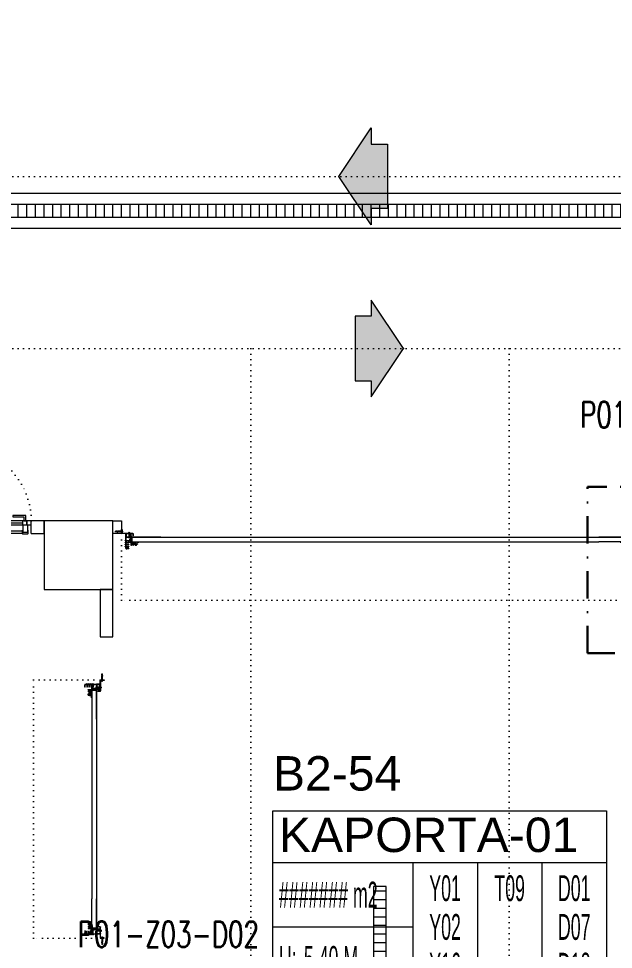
# Model space of a CAD drawing. Header units: metres. Extents: x -19121 to 152404, y -12107 to 29421.
# Drawn here: x 1530 to 2221, y 3582 to 4663 of the extents above; entities that cross this region are included whole.
import ezdxf
from ezdxf.enums import TextEntityAlignment as Align

# ---------------------------------------------------------------- set-up
doc = ezdxf.new("R2010")
doc.units = ezdxf.units.M
doc.header["$LTSCALE"] = 50
doc.header["$MEASUREMENT"] = 0
for name, pattern in [('DASHDOT', [25.4, 12.7, -6.35, 0, -6.35]), ('DOT2', [0.125, 0, -0.125]), ('HIDDEN', [0.375, 0.25, -0.125])]:
    doc.linetypes.add(name, pattern=pattern)
doc.layers.get('0').update_dxf_attribs({"color": 9, "lineweight": 5})
for name, color, linetype, lineweight in [('00', 9, 'Continuous', 5), ('01', 9, 'Continuous', 5), ('06B', 9, 'Continuous', 5), ('06D', 9, 'Continuous', 5), ('10', 9, 'Continuous', 5), ('15', 9, 'Continuous', 5), ('20', 9, 'DOT2', 5), ('21_mahal200', 9, 'Continuous', 5), ('E-DEDEKTÖR NUMARALARI', 20, 'Continuous', 30), ('E-KABLO', 7, 'Continuous', 30)]:
    doc.layers.add(name, color=color, linetype=linetype, lineweight=lineweight)
doc.styles.add('Arial', font='arial.ttf', dxfattribs={"height": 2.5})
doc.styles.add('E-YAZI', font='txttw.shx', dxfattribs={"height": 200})
doc.styles.add('MuuM_TEXT-STANDART', font='ARIALN.TTF')

# ---------------------------------------------------------------- blocks, each defined once
blk = doc.blocks.new('p-kolon_80x80')
blk.add_lwpolyline([(-40, -40), (40, -40), (40, 40), (-40, 40)], close=True)
blk = doc.blocks.new('2.bod.sitatik')
at = {"layer": '01'}
blk.add_blockref('p-kolon_80x80', (1600, -4590), dxfattribs=at)
blk = doc.blocks.new('p-seksiyoonel kapı profil')
for p, q in [((-6.6, 4.1), (-6.8, 4.1)), ((-6.8, -13), (-6.8, 4.1)), ((-6.6, -13), (-6.6, 4.1)), ((-6.3, 4.4), (-6.3, 4.6)), ((-6.3, 4.6), (1, 4.6)), ((-6.3, 4.4), (1, 4.4)), ((-1.4, 1.3), (-1.8, 1.6)), ((-1.8, 1.6), (-1.8, -2.4)), ((-1.8, 1.6), (-1.8, -2.4)), ((-1.4, 1.3), (-1.4, -2.4)), ((-1.2, 1.2), (-1.2, -2.4)), ((-0.7, 1.6), (-1, 1.3)), ((-1, 1.3), (-1, -2.4)), ((-0.7, 1.6), (-0.7, -2.4)), ((-0.6, 1.6), (-0.6, -2.4)), ((0, 0), (33.9, 0)), ((0, 0), (0, 0)), ((1, 4.4), (1, 4.6)), ((1.3, 4.1), (1.5, 4.1)), ((1.3, 4.1), (1.3, 1.6)), ((1.5, 1.6), (1.3, 1.6)), ((1.5, 4.1), (1.5, 1.6)), ((-7.8, -4.2), (-7.8, -3.9)), ((-7.5, -3.9), (-7.8, -3.9)), ((-7.5, -4.2), (-7.8, -4.2)), ((-7.8, -4.2), (-7.1, -4.2)), ((-7.8, -4.2), (-7.8, -4.2)), ((-7.8, -6.5), (-7.8, -6.3)), ((-7.5, -6.3), (-7.8, -6.3)), ((-7.5, -6.5), (-7.8, -6.5)), ((-7.8, -6.6), (-7.8, -6.5)), ((-7.8, -6.6), (-7.1, -6.6)), ((-7.8, -8.9), (-7.8, -8.6)), ((-7.5, -8.6), (-7.8, -8.6)), ((-7.5, -8.9), (-7.8, -8.9)), ((-7.8, -8.9), (-7.1, -8.9)), ((-7.8, -8.9), (-7.8, -8.9)), ((-7.5, -3.9), (-6.8, -3.9)), ((-7.5, -4.2), (-7.5, -3.9)), ((-6.8, -4.2), (-7.5, -4.2)), ((-7.5, -6.3), (-6.8, -6.3)), ((-7.5, -6.5), (-7.5, -6.3)), ((-6.8, -6.5), (-7.5, -6.5)), ((-7.5, -8.6), (-6.8, -8.6)), ((-7.5, -8.9), (-7.5, -8.6)), ((-6.8, -8.9), (-7.5, -8.9)), ((-7.1, -3.4), (-6.8, -3.4)), ((-7.1, -3.6), (-7.1, -3.4)), ((-7.1, -3.6), (-7.1, -3.9)), ((-6.8, -3.6), (-7.1, -3.6)), ((-7.1, -4.2), (-7.1, -4.7)), ((-6.8, -4.7), (-7.1, -4.7)), ((-7.1, -5.8), (-6.8, -5.8)), ((-7.1, -6), (-7.1, -5.8)), ((-7.1, -6), (-7.1, -6.3)), ((-6.8, -6), (-7.1, -6)), ((-7.1, -6.5), (-7.1, -7.1)), ((-6.8, -7.1), (-7.1, -7.1)), ((-7.1, -8.1), (-6.8, -8.1)), ((-7.1, -8.4), (-7.1, -8.1)), ((-7.1, -8.4), (-7.1, -8.6)), ((-6.8, -8.4), (-7.1, -8.4)), ((-7.1, -8.9), (-7.1, -9.4)), ((-6.8, -9.4), (-7.1, -9.4)), ((-7.1, -10.5), (-6.8, -10.5)), ((-7.1, -10.7), (-7.1, -10.5)), ((-7.1, -10.7), (-7.1, -11)), ((-6.8, -10.7), (-7.1, -10.7)), ((-6.8, -3.6), (-6.8, -3.4)), ((-6.8, -3.6), (-6.8, -3.9)), ((-6.8, -4.7), (-6.8, -4.2)), ((-6.8, -6), (-6.8, -5.8)), ((-6.8, -6), (-6.8, -6.3)), ((-6.8, -7.1), (-6.8, -6.6)), ((-6.8, -8.4), (-6.8, -8.1)), ((-6.8, -8.4), (-6.8, -8.6)), ((-6.8, -9.4), (-6.8, -8.9)), ((-6.8, -10.7), (-6.8, -10.5)), ((-6.8, -10.7), (-6.8, -11)), ((-6.6, -3.9), (-3.5, -3.9)), ((-6.6, -4.2), (-3.5, -4.2)), ((-6.6, -6.3), (-3.5, -6.3)), ((-6.6, -6.5), (-3.5, -6.5)), ((-6.6, -8.7), (-3.5, -8.7)), ((-6.6, -8.9), (-3.5, -8.9)), ((-3.4, -4.3), (-6, -4.3)), ((-6, -6.1), (-6, -4.3)), ((-6, -4.7), (-6, -4.7)), ((-6, -5.5), (-6, -4.7)), ((-6, -5.7), (-6, -5.5)), ((-6, -5.7), (-6, -5.7)), ((-6, -6.1), (-3.4, -6.1)), ((-3.5, -3.9), (-3.5, -4.2)), ((-3.5, -6.3), (-3.5, -6.5)), ((-3.5, -8.7), (-3.5, -8.9)), ((-3.4, -6.1), (-3.4, -4.3)), ((-2.1, -4.4), (-3.4, -4.4)), ((-3.4, -6), (-0.6, -6)), ((-2.1, -2.5), (-2.1, -2.4)), ((-2.1, -2.4), (-0.6, -2.4)), ((-2.1, -2.5), (-0.6, -2.5)), ((-2.1, -4.8), (-2.1, -2.5)), ((-2.1, -4.8), (-0.6, -4.8)), ((-1.6, -3.4), (-1.7, -3.6)), ((-1.7, -3.6), (-1.7, -3.7)), ((-1.7, -3.6), (-1.7, -3.8)), ((-1.7, -3.7), (-1.7, -3.9)), ((-1.7, -3.8), (-1.6, -3.9)), ((-1.7, -3.9), (-1.6, -4)), ((-1.4, -3.3), (-1.6, -3.3)), ((-1.6, -3.3), (-1.6, -3.4)), ((-1.6, -3.8), (-1.4, -3.6)), ((-1.6, -3.9), (-1.5, -4)), ((-1.6, -4), (-1.5, -4.1)), ((-1.5, -4), (-1.4, -4)), ((-1.5, -4.1), (-1.4, -4.1)), ((-1.3, -3.2), (-1.4, -3.3)), ((-1.4, -3.3), (-1.4, -3.6)), ((-1.4, -4), (-1.2, -4.1)), ((-1.4, -4.1), (-1.2, -4.1)), ((-1.2, -3.2), (-1.3, -3.2)), ((-1.2, -3.2), (-1.2, -3.5)), ((-1, -3.3), (-1.2, -3.2)), ((-1.2, -4.1), (-1.1, -4)), ((-1.2, -4.1), (-1.1, -4.1)), ((-1.1, -4), (-1, -4)), ((-1.1, -4.1), (-1, -4.1)), ((-1, -3.3), (-1, -3.6)), ((-0.9, -3.3), (-1, -3.3)), ((-1, -3.6), (-0.8, -3.8)), ((-1, -4), (-0.9, -3.9)), ((-1, -4.1), (-0.9, -4)), ((-0.8, -3.4), (-0.9, -3.3)), ((-0.9, -3.9), (-0.8, -3.8)), ((-0.9, -4), (-0.8, -3.9)), ((-0.8, -3.6), (-0.8, -3.4)), ((-0.8, -3.7), (-0.8, -3.6)), ((-0.8, -3.8), (-0.8, -3.6)), ((-0.8, -3.9), (-0.8, -3.7)), ((-0.1, 0), (-0.6, 0)), ((-0.6, -2), (-0.6, 0)), ((-0.6, -0.6), (-0.6, -0.7)), ((-0.6, -1.7), (-0.6, -1.7)), ((-0.6, -2), (-0.1, -2)), ((-0.6, -2), (-0.6, -2.4)), ((-0.6, -2.4), (-0.6, -2.5)), ((-0.6, -2.4), (-0.1, -2.4)), ((-0.6, -2.5), (-0.6, -2.5)), ((-0.6, -3.2), (-0.6, -2.5)), ((-0.6, -2.5), (-0.2, -2.5)), ((-0.6, -4.8), (-0.6, -3.2)), ((-0.6, -3.2), (-0.5, -3.2)), ((-0.6, -5.8), (-0.6, -4.8)), ((-0.6, -4.8), (-0.5, -4.8)), ((-0.6, -4.8), (-0.6, -5.3)), ((-0.1, -5.3), (-0.6, -5.3)), ((-0.6, -9.6), (-0.6, -5.3)), ((-0.6, -5.8), (-0.6, -5.8)), ((-0.6, -6), (-0.6, -5.8)), ((-0.1, -9.6), (-0.6, -9.6)), ((-0.5, -3.2), (-0.4, -3.2)), ((-0.5, -4.8), (-0.5, -3.2)), ((-0.4, -4.8), (-0.5, -4.8)), ((-0.4, -3.1), (-0.3, -2.9)), ((-0.4, -3.2), (-0.4, -3.1)), ((-0.3, -4.8), (-0.4, -4.8)), ((-0.3, -2.7), (-0.2, -2.5)), ((-0.3, -2.9), (-0.3, -2.7)), ((-0.2, -4.8), (-0.3, -4.8)), ((-0.3, -4.8), (-0.3, -4.8)), ((-0.2, -2.5), (-0.2, -2.5)), ((-0.2, -2.5), (-0.1, -2.5)), ((-0.1, -4.8), (-0.2, -4.8)), ((-0.2, -4.8), (-0.2, -4.8)), ((-0.1, -5.8), (-0.2, -5.8)), ((-0.2, -5.8), (0.4, -5.8)), ((-0.1, -0.2), (-0.1, 0)), ((-0.1, -0.2), (0, -0.2)), ((-0.1, -5.3), (-0.1, -0.2)), ((-0.1, -2.5), (-0.1, -2.4)), ((-0.1, -2.5), (-0.1, -2.5)), ((-0.1, -4.8), (-0.1, -4.8)), ((-0.1, -4.8), (-0.1, -4.8)), ((-0.1, -5.3), (0, -5.3)), ((-0.1, -5.8), (-0.1, -5.3)), ((0.4, -5.8), (-0.1, -5.8)), ((0.1, -5.8), (-0.1, -5.8)), ((-0.1, -9.6), (-0.1, -5.8)), ((33.9, 0), (0, 0)), ((0, 0), (0, -0.4)), ((0, -0.4), (0, -0.5)), ((0, -0.5), (0, -0.6)), ((0, -0.6), (0, -0.6)), ((0, -0.6), (0, -0.9)), ((0, -0.9), (0, -0.9)), ((0, -0.9), (0, -0.9)), ((0, -0.9), (0, -1.5)), ((0, -1.5), (0, -1.6)), ((0, -1.6), (0, -2.1)), ((0, -2.1), (0, -2.2)), ((0, -2.2), (0, -2.3)), ((0, -2.3), (0, -2.7)), ((0, -2.7), (0, -3.1)), ((0, -3.1), (0, -3.2)), ((0, -3.2), (0, -3.4)), ((0, -3.4), (0, -4.5)), ((0, -4.5), (0, -4.5)), ((0, -4.5), (0, -4.5)), ((0, -4.5), (0, -4.8)), ((0, -4.8), (0, -4.8)), ((0, -4.8), (0, -4.9)), ((0, -4.9), (0, -5.1)), ((0, -5.1), (0, -5.4)), ((0, -5.4), (33.9, -5.4)), ((0.1, -5.8), (0.1, -5.4)), ((0.1, -5.8), (0.1, -5.9)), ((0.3, -5.8), (0.1, -5.8)), ((0.1, -5.8), (0.2, -5.8)), ((0.4, -5.9), (0.1, -5.9)), ((0.1, -5.9), (0.4, -5.9)), ((0.4, -6.6), (0.1, -6.6)), ((0.1, -7.6), (0.4, -7.6)), ((0.1, -8.7), (0.1, -8.3)), ((0.4, -8.3), (0.1, -8.3)), ((2.2, -8.7), (0.1, -8.7)), ((0.3, -5.8), (0.3, -5.4)), ((0.3, -5.8), (0.4, -5.8)), ((0.4, -5.4), (0.4, -5.5)), ((0.4, -5.8), (0.4, -5.4)), ((0.4, -5.5), (0.4, -5.5)), ((0.4, -5.5), (0.4, -5.6)), ((0.4, -5.6), (0.4, -5.7)), ((0.4, -5.7), (0.4, -5.8)), ((0.4, -8.4), (0.4, -5.8)), ((3.9, -5.8), (0.4, -5.8)), ((0.4, -8.4), (0.4, -5.8)), ((0.4, -5.8), (0.4, -5.8)), ((3.9, -8.4), (0.4, -8.4)), ((0.4, -8.4), (0.4, -8.4)), ((0.9, -7.1), (0.9, -7.2)), ((1, -7.1), (0.9, -7.1)), ((0.9, -7.2), (1, -7.4)), ((1, -7.4), (1.1, -7.6)), ((1.1, -7.6), (1.2, -7.8)), ((1.1, -9.2), (1.1, -8.7)), ((1.2, -9.2), (1.1, -9.2)), ((1.1, -9.2), (1.1, -9.2)), ((1.1, -9.2), (1.2, -9.2)), ((1.1, -9.2), (1.1, -9.2)), ((1.1, -9.2), (1.1, -9.2)), ((1.2, -9.2), (1.1, -9.2)), ((1.3, -6.8), (1.2, -7)), ((1.2, -7), (1.2, -7.2)), ((1.2, -7.2), (1.3, -7.4)), ((1.2, -7.8), (1.3, -8)), ((1.2, -9.2), (1.2, -8.7)), ((1.2, -9.2), (1.4, -9.2)), ((1.4, -9.2), (1.2, -9.2)), ((1.6, -9.2), (1.2, -9.2)), ((1.2, -9.2), (1.2, -9.2)), ((1.4, -6.4), (1.3, -6.6)), ((1.3, -6.6), (1.3, -6.8)), ((1.3, -7.1), (1.4, -6.9)), ((1.4, -7.3), (1.3, -7.1)), ((1.3, -7.4), (1.3, -7.6)), ((1.3, -7.6), (1.5, -7.8)), ((1.3, -8), (1.5, -8.1)), ((1.6, -6.2), (1.4, -6.4)), ((1.6, -6.5), (1.4, -6.6)), ((1.4, -6.7), (1.4, -6.6)), ((1.4, -6.6), (1.5, -6.9)), ((1.5, -6.6), (1.4, -6.6)), ((1.4, -6.9), (1.4, -6.7)), ((1.4, -6.9), (1.4, -6.7)), ((1.4, -7.1), (1.4, -6.9)), ((1.4, -7.3), (1.4, -7.1)), ((1.5, -7.5), (1.4, -7.3)), ((1.4, -7.5), (1.4, -7.3)), ((1.5, -7.7), (1.4, -7.5)), ((1.4, -9.2), (1.7, -9.2)), ((1.4, -9.2), (1.4, -9.2)), ((1.6, -9.2), (1.4, -9.2)), ((1.5, -6.5), (1.7, -6.3)), ((1.5, -6.6), (1.6, -6.5)), ((1.5, -6.6), (1.5, -6.5)), ((1.5, -6.6), (1.6, -6.5)), ((1.5, -6.9), (1.5, -6.6)), ((1.5, -6.9), (1.5, -7.2)), ((1.6, -7.1), (1.5, -6.9)), ((1.5, -7.2), (1.5, -7.2)), ((1.5, -7.2), (1.5, -7.5)), ((1.5, -7.7), (1.5, -7.5)), ((1.5, -7.5), (1.5, -7.8)), ((1.5, -7.7), (1.5, -7.7)), ((1.5, -7.8), (1.6, -8)), ((1.6, -7.8), (1.5, -7.8)), ((1.5, -7.8), (1.8, -7.9)), ((1.5, -8.1), (1.7, -8.2)), ((1.7, -6.1), (1.6, -6.2)), ((1.6, -6.5), (1.7, -6.3)), ((1.6, -6.5), (2, -6.3)), ((1.9, -6.3), (1.6, -6.5)), ((1.6, -6.8), (1.7, -6.7)), ((1.6, -6.9), (1.6, -6.8)), ((1.6, -7.1), (1.6, -6.9)), ((1.6, -7.2), (1.6, -7.1)), ((1.6, -7.2), (1.6, -7.1)), ((1.6, -7.5), (1.6, -7.2)), ((1.6, -7.3), (1.6, -7.2)), ((1.6, -7.4), (1.6, -7.3)), ((1.7, -7.6), (1.6, -7.4)), ((1.6, -7.8), (1.6, -7.5)), ((1.7, -7.9), (1.6, -7.8)), ((1.7, -7.9), (1.6, -7.8)), ((1.9, -7.9), (1.6, -7.8)), ((1.6, -8), (1.8, -8.1)), ((1.7, -9.2), (1.6, -9.2)), ((1.9, -6), (1.7, -6.1)), ((1.7, -6.3), (1.9, -6.2)), ((1.7, -6.3), (1.8, -6.2)), ((1.7, -6.6), (1.8, -6.4)), ((1.7, -6.7), (1.7, -6.6)), ((1.8, -7.7), (1.7, -7.6)), ((1.9, -8), (1.7, -7.9)), ((1.8, -8), (1.7, -7.9)), ((1.7, -8.2), (1.9, -8.3)), ((1.7, -9.2), (1.7, -8.7)), ((1.7, -9.2), (1.9, -9.2)), ((1.9, -9.2), (1.7, -9.2)), ((2, -9.2), (1.7, -9.2)), ((1.8, -6.2), (2, -6.1)), ((1.8, -6.4), (1.9, -6.4)), ((1.8, -7.8), (1.8, -7.7)), ((1.9, -7.9), (1.8, -7.8)), ((1.8, -7.9), (2.1, -8)), ((2, -8.1), (1.8, -8)), ((1.8, -8.1), (1.9, -8.2)), ((2.1, -5.9), (1.9, -6)), ((1.9, -6.2), (2.1, -6.1)), ((2, -6.2), (1.9, -6.3)), ((1.9, -6.4), (2, -6.3)), ((2, -7.9), (1.9, -7.9)), ((2.1, -8), (1.9, -7.9)), ((2.1, -8.1), (1.9, -8)), ((1.9, -8.2), (2.1, -8.3)), ((1.9, -8.3), (2.1, -8.3)), ((2.1, -9.2), (1.9, -9.2)), ((1.9, -9.2), (1.9, -9.2)), ((2, -9.2), (1.9, -9.2)), ((2.4, -5.9), (2, -6.2)), ((2, -6.1), (2.2, -6)), ((2, -6.3), (2.1, -6.2)), ((2, -6.3), (2.1, -6.2)), ((2, -6.9), (2.1, -6.8)), ((2.1, -6.9), (2, -7.1)), ((2, -7.1), (2, -6.9)), ((2, -7.1), (2, -7.2)), ((2, -7.2), (2, -7.1)), ((2, -7.2), (2.1, -7.3)), ((2, -7.4), (2, -7.2)), ((2.1, -7.5), (2, -7.4)), ((2.1, -8), (2, -7.9)), ((2.2, -8.2), (2, -8.1)), ((2.1, -9.2), (2, -9.2)), ((2.3, -5.9), (2.1, -5.9)), ((2.1, -6.2), (2.4, -5.9)), ((2.1, -6.1), (2.3, -6)), ((2.1, -6.2), (2.2, -6.1)), ((2.1, -6.8), (2.2, -6.6)), ((2.3, -6.7), (2.1, -6.8)), ((2.1, -6.8), (2.1, -6.9)), ((2.1, -7.3), (2.2, -7.5)), ((2.3, -7.6), (2.1, -7.5)), ((2.1, -8), (2.1, -8)), ((2.1, -8), (2.1, -8)), ((2.1, -8), (2.4, -8.1)), ((2.4, -8.1), (2.1, -8)), ((2.3, -8), (2.1, -8)), ((2.3, -8.2), (2.1, -8.1)), ((2.1, -8.3), (2.4, -8.3)), ((2.1, -8.3), (2.2, -8.3)), ((2.1, -9.2), (2.1, -8.7)), ((2.1, -9.2), (2.1, -9.2)), ((2.2, -6), (2.3, -6)), ((2.2, -6.1), (2.3, -6.1)), ((2.2, -6.6), (2.3, -6.5)), ((2.2, -7.5), (2.3, -7.5)), ((2.5, -8.2), (2.2, -8.2)), ((2.2, -8.7), (2.2, -8.4)), ((4.6, -8.7), (2.2, -8.7)), ((2.4, -5.9), (2.3, -5.9)), ((2.3, -6), (2.3, -6)), ((2.3, -6.1), (2.5, -6.1)), ((2.3, -6.5), (2.5, -6.5)), ((2.5, -6.6), (2.3, -6.6)), ((2.4, -6.6), (2.3, -6.7)), ((2.3, -7.5), (2.5, -7.6)), ((2.3, -7.6), (2.5, -7.6)), ((2.4, -7.7), (2.3, -7.6)), ((2.4, -8.1), (2.3, -8)), ((2.5, -8.2), (2.3, -8.2)), ((2.5, -5.9), (2.4, -5.9)), ((2.4, -5.9), (2.4, -5.9)), ((2.4, -5.9), (2.7, -6.1)), ((2.5, -6.6), (2.4, -6.6)), ((2.6, -7.7), (2.4, -7.7)), ((2.4, -8.1), (2.6, -8.2)), ((2.7, -8.2), (2.4, -8.1)), ((2.5, -8.1), (2.4, -8.1)), ((2.4, -8.3), (2.6, -8.3)), ((2.7, -5.9), (2.5, -5.9)), ((2.5, -6), (2.7, -6)), ((2.5, -6.1), (2.6, -6.1)), ((2.5, -6.5), (2.6, -6.5)), ((2.5, -6.5), (2.5, -6.5)), ((2.5, -6.5), (2.7, -6.6)), ((2.5, -6.5), (2.6, -6.5)), ((2.5, -6.5), (2.6, -6.5)), ((2.7, -6.6), (2.5, -6.6)), ((2.7, -6.6), (2.5, -6.6)), ((2.5, -7.6), (2.7, -7.6)), ((2.5, -7.6), (2.6, -7.6)), ((2.7, -7.6), (2.5, -7.7)), ((2.6, -7.7), (2.5, -7.7)), ((2.5, -7.7), (2.5, -7.7)), ((2.6, -7.7), (2.5, -7.7)), ((2.7, -8.1), (2.5, -8.1)), ((2.5, -8.2), (2.5, -8.2)), ((2.6, -6.1), (2.7, -6.1)), ((2.6, -6.5), (2.8, -6.6)), ((2.6, -6.5), (2.8, -6.5)), ((2.6, -6.5), (2.7, -6.5)), ((2.6, -7.6), (2.8, -7.5)), ((2.8, -7.6), (2.6, -7.7)), ((2.8, -7.6), (2.6, -7.7)), ((2.7, -7.7), (2.6, -7.7)), ((2.7, -8.2), (2.6, -8.2)), ((2.6, -8.3), (2.7, -8.3)), ((2.9, -6), (2.7, -5.9)), ((2.7, -6), (2.9, -6.1)), ((2.7, -6.1), (2.9, -6.1)), ((2.7, -6.1), (3, -6.2)), ((2.7, -6.5), (2.9, -6.6)), ((2.7, -6.6), (2.7, -6.6)), ((2.8, -6.7), (2.7, -6.6)), ((2.7, -6.6), (2.8, -6.7)), ((2.8, -7.5), (2.7, -7.6)), ((2.7, -7.6), (2.7, -7.6)), ((2.9, -7.6), (2.7, -7.7)), ((2.8, -8.1), (2.7, -8.1)), ((2.9, -8.2), (2.7, -8.3)), ((2.8, -8.2), (2.7, -8.2)), ((2.7, -8.3), (2.7, -8.3)), ((2.8, -6.5), (2.9, -6.6)), ((2.8, -6.7), (2.8, -6.6)), ((2.8, -6.6), (2.9, -6.7)), ((2.9, -6.8), (2.8, -6.7)), ((2.8, -6.7), (2.9, -6.7)), ((2.9, -7.4), (2.8, -7.5)), ((2.8, -7.6), (2.8, -7.5)), ((2.8, -7.5), (2.8, -7.5)), ((2.8, -7.5), (2.9, -7.5)), ((2.9, -7.5), (2.8, -7.6)), ((2.9, -7.5), (2.8, -7.6)), ((3.1, -7.9), (2.8, -8.2)), ((2.9, -8), (2.8, -8.1)), ((2.9, -8.1), (2.8, -8.2)), ((3.1, -6.1), (2.9, -6)), ((2.9, -6.1), (3.1, -6.2)), ((2.9, -6.1), (3, -6.2)), ((2.9, -6.6), (3, -6.7)), ((2.9, -6.6), (3, -6.7)), ((2.9, -6.7), (3, -6.8)), ((3, -6.9), (2.9, -6.8)), ((2.9, -7.5), (3, -7.3)), ((3, -7.4), (2.9, -7.5)), ((3, -7.4), (2.9, -7.5)), ((3, -7.5), (2.9, -7.6)), ((3.3, -8), (2.9, -8.2)), ((3.1, -8), (2.9, -8.1)), ((3, -8), (2.9, -8)), ((3, -6.2), (3.1, -6.2)), ((3, -6.2), (3, -6.2)), ((3, -6.2), (3.3, -6.3)), ((3, -6.7), (3.1, -6.9)), ((3, -6.7), (3, -6.9)), ((3, -6.8), (3.1, -6.9)), ((3, -7.1), (3, -6.9)), ((3, -6.9), (3.1, -7)), ((3, -7.2), (3, -7.1)), ((3.1, -7.1), (3, -7.3)), ((3, -7.3), (3, -7.2)), ((3.1, -7.2), (3, -7.4)), ((3, -7.3), (3, -7.4)), ((3.1, -7.4), (3, -7.5)), ((3.1, -7.9), (3, -8)), ((3.2, -6.2), (3.1, -6.1)), ((3.1, -6.2), (3.3, -6.3)), ((3.1, -6.2), (3.2, -6.3)), ((3.1, -6.9), (3.1, -7.1)), ((3.1, -6.9), (3.2, -7)), ((3.2, -7), (3.1, -7.2)), ((3.1, -7), (3.1, -7.2)), ((3.1, -7.2), (3.1, -7.4)), ((3.2, -7.8), (3.1, -7.9)), ((3.3, -7.8), (3.1, -7.9)), ((3.3, -7.9), (3.1, -8)), ((3.2, -6.3), (3.3, -6.4)), ((3.3, -7.7), (3.2, -7.8)), ((3.3, -6.2), (3.4, -6.4)), ((3.3, -6.3), (3.5, -6.4)), ((3.3, -6.4), (3.4, -6.5)), ((3.4, -7.6), (3.3, -7.7)), ((3.6, -7.6), (3.3, -7.8)), ((3.5, -7.7), (3.3, -8)), ((3.4, -7.8), (3.3, -7.9)), ((3.4, -6.5), (3.4, -6.6)), ((3.4, -6.6), (3.5, -6.7)), ((3.5, -7.5), (3.4, -7.6)), ((3.5, -6.4), (3.5, -6.7)), ((3.5, -6.5), (3.6, -6.9)), ((3.5, -6.7), (3.6, -6.9)), ((3.5, -6.7), (3.5, -6.9)), ((3.5, -6.7), (3.6, -7)), ((3.5, -6.9), (3.6, -7)), ((3.6, -7.3), (3.5, -7.4)), ((3.5, -7.4), (3.5, -7.5)), ((3.5, -7.6), (3.5, -7.7)), ((3.6, -6.9), (3.6, -7.3)), ((3.6, -6.9), (3.6, -7.1)), ((3.6, -7), (3.6, -7.1)), ((3.6, -7), (3.6, -7)), ((3.6, -7), (3.6, -7.3)), ((3.6, -7.1), (3.6, -7.2)), ((3.6, -7.1), (3.6, -7.3)), ((3.6, -7.3), (3.6, -7.4)), ((3.6, -7.3), (3.6, -7.6)), ((3.9, -5.5), (3.9, -5.4)), ((3.9, -5.6), (3.9, -5.5)), ((3.9, -5.5), (3.9, -5.5)), ((3.9, -5.7), (3.9, -5.6)), ((3.9, -5.8), (3.9, -5.7)), ((3.9, -8.4), (3.9, -5.8)), ((3.9, -5.8), (4, -5.8)), ((3.9, -7.6), (6.1, -7.6)), ((3.9, -8.3), (6.1, -8.3)), ((3.9, -9.2), (3.9, -8.7)), ((3.9, -9.2), (4, -9.2)), ((4, -9.2), (3.9, -9.2)), ((4.1, -9.2), (3.9, -9.2)), ((4, -5.8), (4, -5.4)), ((4, -5.8), (4, -7.6)), ((8.9, -5.8), (4, -5.8)), ((4.1, -9.2), (4, -9.2)), ((4, -9.2), (4.1, -9.2)), ((4, -9.2), (4, -9.2)), ((4.1, -9.2), (4.1, -8.7)), ((4.1, -9.2), (4.4, -9.2)), ((4.4, -9.2), (4.1, -9.2)), ((4.6, -9.2), (4.1, -9.2)), ((4.1, -9.2), (4.1, -9.2)), ((4.4, -9.2), (4.6, -9.2)), ((4.4, -9.2), (4.4, -9.2)), ((4.6, -9.2), (4.4, -9.2)), ((4.6, -8.3), (4.6, -9.7)), ((5.7, -9.7), (4.6, -9.7)), ((5.7, -9.7), (5.7, -8.3)), ((5.9, -8.7), (5.7, -8.7)), ((5.9, -8.7), (5.9, -8.3)), ((6.1, -7.6), (6.1, -8.3)), ((6.1, -7.6), (6.6, -7.6)), ((6.1, -8.3), (6.6, -8.3)), ((6.3, -7.6), (6.3, -5.8)), ((8, -5.8), (6.6, -5.8)), ((6.6, -5.8), (8.1, -5.8)), ((6.6, -7.6), (6.6, -8.3)), ((6.8, -5.8), (6.8, -5.9)), ((7.8, -5.9), (6.8, -5.9)), ((6.8, -5.9), (7.8, -5.9)), ((7.8, -5.9), (7.8, -5.8)), ((8.9, -5.8), (8.9, -5.4)), ((-7.8, -11.3), (-7.8, -11)), ((-7.5, -11), (-7.8, -11)), ((-7.5, -11.3), (-7.8, -11.3)), ((-7.8, -11.3), (-7.1, -11.3)), ((-7.8, -11.3), (-7.8, -11.3)), ((-7.5, -11), (-6.8, -11)), ((-7.5, -11.3), (-7.5, -11)), ((-6.8, -11.3), (-7.5, -11.3)), ((-7.1, -11.3), (-7.1, -11.8)), ((-6.8, -11.8), (-7.1, -11.8)), ((-6.8, -11.8), (-6.8, -11.3)), ((-6.6, -13), (-6.8, -13)), ((-6.8, -13), (-6.8, -13)), ((-6.6, -11), (-3.5, -11)), ((-6.6, -11.3), (-3.5, -11.3)), ((-6.3, -13.3), (-6.3, -13.5)), ((-3.3, -13.3), (-6.3, -13.3)), ((-3.3, -13.5), (-6.3, -13.5)), ((-6.3, -13.5), (-5.7, -13.5)), ((-6.3, -13.5), (-6.3, -13.5)), ((-5.7, -13.5), (-5.5, -13.5)), ((-5.7, -13.5), (-5.7, -13.5)), ((-5.5, -13.5), (-5.5, -13.5)), ((-3.5, -11), (-3.5, -11.3)), ((-3.3, -13.3), (-3.3, -13.5))]:
    blk.add_line(p, q)
for centre, radius, start, end in [((-6.3, 4.1), 0.473, 90, 180), ((-6.3, 4.1), 0.236, 90, 180), ((-1.2, 1.5), 0.295, 225, 269.1856), ((-1.2, 1.5), 0.295, 270.3711, 314.3764), ((1, 4.1), 0.473, 0, 90), ((1, 4.1), 0.236, 0, 90), ((-6.8, -3.9), 0.0295, 180, 258.463), ((-6.8, -4.2), 0.0295, 101.537, 180), ((-6.8, -6.3), 0.0295, 180, 258.463), ((-6.8, -6.6), 0.0295, 101.537, 180), ((-6.8, -8.6), 0.0295, 180, 258.463), ((-6.8, -8.9), 0.0295, 101.537, 180), ((-1.2, -3.8), 0.295, 90.8144, 135), ((-1.2, -3.8), 0.295, 45.6236, 89.6289), ((-0.1, -5.3), 0.472, 180, 270), ((-0.1, -5.8), 0.0295, 180, 270), ((0.1, -7.1), 0.502, 90, 116.3511), ((0.1, -7.1), 0.502, 243.6489, 270), ((0.1, -5.9), 0.0177, 180, 270), ((6.6, -5.8), 0.0295, 180, 270), ((6.8, -5.9), 0.0177, 180, 270), ((7.8, -5.9), 0.0177, 270, 0), ((8, -5.8), 0.0295, 270, 0), ((-6.8, -11), 0.0295, 180, 258.463), ((-6.8, -11.3), 0.0295, 101.537, 180), ((-6.3, -13), 0.473, 180, 270), ((-6.3, -13), 0.473, 180, 270), ((-6.3, -13), 0.236, 180, 270)]:
    blk.add_arc(centre, radius, start, end)
blk = doc.blocks.new('çelik dübel')
at = {"layer": '10', "linetype": 'HIDDEN', "ltscale": 7}
for p, q in [((-87, -2), (-85, 2)), ((-85, -6), (-85, 2)), ((-68, 2), (-85, 2)), ((-75, -6), (-75, 2)), ((-70, -6), (-70, 2)), ((-68, 3), (-58, 2)), ((-68, -7), (-68, 3)), ((-58, -6), (-58, 2)), ((-53, 2), (-58, 2)), ((-8, 2), (-58, 2)), ((-53, -6), (-53, 2)), ((-25, -6), (-25, 2)), ((-25, -6), (-24, 2)), ((-23, -6), (-22, 2)), ((-21, -6), (-20, 2)), ((-19, -6), (-18, 2)), ((-17, -6), (-16, 2)), ((-85, -6), (-87, -2)), ((-68, -6), (-85, -6)), ((-68, -7), (-58, -6)), ((-53, -5), (-58, -5)), ((-8, -6), (-58, -6))]:
    blk.add_line(p, q, dxfattribs=at)
at = {"layer": '10', "linetype": 'Continuous'}
for p, q in [((-15, -6), (-14, 2)), ((-13, -6), (-12, 2)), ((-11, -6), (-10, 1)), ((-10, -9), (-10, 5)), ((-9, 5), (-10, 5)), ((-9, -9), (-9, 5)), ((-8, 2), (-8, 3)), ((-8, -4), (-8, 0)), ((-5, 4), (-7, 4)), ((-5, 1), (-7, 1)), ((-4, 2), (-4, 3)), ((-1, 2), (-4, 2)), ((-4, -4), (-4, 0)), ((-3, -6), (-2, 2)), ((-1, -6), (0, 1)), ((0, -5), (0, 1)), ((-9, -9), (-10, -9)), ((-8, -6), (-8, -7)), ((-5, -5), (-7, -5)), ((-5, -8), (-7, -8)), ((-4, -6), (-4, -7)), ((-1, -6), (-4, -6))]:
    blk.add_line(p, q, dxfattribs=at)
at = {"layer": '10', "color": 4}
for p, q in [((-10, 3), (-10, 5)), ((-10, -7), (-10, -9))]:
    blk.add_line(p, q, dxfattribs=at)
at = {"layer": '10', "linetype": 'HIDDEN'}
for points in [[(-68, 1), (-67, 0), (-67, 0), (-67, 0), (-66, -1), (-66, -1), (-66, -2), (-65, -2), (-65, -3), (-65, -3), (-65, -3), (-65, -3), (-64, -4), (-64, -4), (-64, -3), (-64, -3), (-63, -3), (-63, -3), (-63, -3), (-63, -2), (-62, -2), (-62, -2), (-62, -1), (-62, -1), (-61, -1), (-61, -1), (-61, -1), (-61, 0), (-61, 0), (-60, -1), (-60, -1), (-60, -1), (-60, -1), (-60, -1), (-60, -2), (-59, -2), (-59, -3), (-59, -3), (-59, -3), (-58, -3), (-58, -3)], [(-68, 0), (-68, 0), (-68, 0), (-68, -1), (-68, -1), (-68, -1), (-68, -1), (-68, -1), (-68, -1), (-68, -1), (-68, -1), (-68, -1), (-67, -1), (-67, -1), (-67, -1), (-67, -1), (-67, -1), (-67, -1), (-67, -1), (-67, -1), (-67, -1), (-67, -1), (-67, -1), (-67, -1), (-67, -1), (-67, -1), (-67, -1), (-67, -2), (-67, -2), (-67, -2), (-67, -2), (-67, -2), (-67, -2), (-67, -2), (-67, -2), (-67, -2), (-67, -2), (-67, -2), (-67, -2), (-67, -2), (-67, -2), (-67, -2), (-67, -2), (-66, -2), (-66, -3), (-66, -3), (-66, -3), (-66, -3), (-66, -3), (-66, -3), (-66, -3), (-66, -3), (-66, -3), (-66, -3), (-66, -3), (-66, -3), (-66, -3), (-66, -3), (-66, -3), (-66, -3), (-66, -3), (-66, -4), (-66, -4), (-66, -4), (-66, -4), (-66, -4), (-66, -4), (-66, -4), (-66, -4), (-66, -4), (-66, -4), (-66, -4), (-65, -4), (-65, -4), (-65, -4), (-65, -4), (-65, -4), (-65, -4), (-65, -4), (-65, -4), (-65, -4), (-65, -4), (-65, -4), (-65, -4), (-65, -4), (-65, -4), (-65, -5), (-65, -5), (-65, -5), (-64, -5), (-64, -5), (-64, -5), (-64, -5), (-64, -5), (-64, -5), (-64, -5), (-64, -5), (-64, -5), (-64, -5), (-64, -4), (-64, -4), (-64, -4), (-64, -4), (-64, -4), (-64, -4), (-63, -4), (-63, -4), (-63, -4), (-63, -4), (-63, -4), (-63, -4), (-63, -4), (-63, -4), (-63, -4), (-63, -4), (-63, -4), (-63, -4), (-63, -4), (-63, -4), (-63, -4), (-63, -4), (-63, -4), (-63, -4), (-63, -4), (-63, -4), (-63, -4), (-63, -4), (-63, -4), (-63, -4), (-62, -4), (-62, -4), (-62, -3), (-62, -3), (-62, -3), (-62, -3), (-62, -3), (-62, -3), (-62, -3), (-62, -3), (-62, -3), (-62, -3), (-62, -3), (-62, -3), (-62, -3), (-62, -3), (-62, -3), (-62, -3), (-62, -3), (-62, -3), (-62, -3), (-62, -3), (-62, -3), (-62, -3), (-62, -3), (-62, -3), (-62, -3), (-62, -2), (-61, -2), (-61, -2), (-61, -2), (-61, -2), (-61, -2), (-61, -2), (-61, -2), (-61, -2), (-61, -2), (-61, -2), (-61, -2), (-61, -2), (-61, -2), (-61, -2), (-61, -2), (-61, -2), (-61, -2), (-61, -2), (-61, -2), (-61, -2), (-61, -2), (-61, -2), (-61, -2), (-61, -2), (-61, -2), (-61, -2), (-61, -2), (-61, -2), (-61, -2), (-61, -2), (-61, -2), (-61, -2), (-61, -2), (-61, -2), (-61, -2), (-61, -2), (-61, -2), (-61, -2), (-61, -2), (-61, -2), (-61, -2), (-61, -2), (-61, -2), (-60, -2), (-60, -2), (-60, -2), (-60, -2), (-60, -3), (-60, -3), (-60, -3), (-60, -3), (-60, -3), (-60, -3), (-60, -3), (-60, -3), (-60, -3), (-60, -3), (-60, -3), (-60, -3), (-60, -3), (-60, -3), (-60, -3), (-60, -3), (-60, -3), (-60, -3), (-60, -4), (-60, -4), (-60, -4), (-60, -4), (-60, -4), (-60, -4), (-59, -4), (-59, -4), (-59, -4), (-59, -4), (-59, -4), (-59, -4), (-59, -4), (-59, -4), (-59, -4), (-59, -4), (-58, -4), (-58, -4), (-58, -5)]]:
    blk.add_lwpolyline(points, dxfattribs=at)
at = {"layer": '10', "linetype": 'Continuous'}
for centre, start, end in [((-7, 3), 90, 180), ((-7, 2), 180, 270), ((-7, 0), 90, 180), ((-5, 3), 0, 90), ((-5, 2), 270, 0), ((-5, 0), 0, 90), ((-1, 1), 0, 90), ((-7, -4), 180, 270), ((-7, -6), 90, 180), ((-7, -7), 180, 270), ((-5, -4), 270, 0), ((-5, -6), 0, 90), ((-5, -7), 270, 0), ((-1, -5), 270, 0)]:
    blk.add_arc(centre, 1, start, end, dxfattribs=at)
blk = doc.blocks.new('dsa')
at = {"layer": '10'}
for p, q in [((61905.8, 2715.5, 0), (61905.8, 2715.2, 0)), ((61905.8, 2715.2, 0), (61907.6, 2715.2, 0)), ((61907.4, 2715.6, 0), (61906, 2715.6, 0)), ((61906.2, 2715.8, 0), (61906.3, 2715.9, 0)), ((61906.2, 2715.8, 0), (61907.2, 2715.8, 0)), ((61906.2, 2715.8, 0), (61906.2, 2715.8, 0)), ((61906.2, 2715.8, 0), (61906.2, 2715.8, 0)), ((61906.2, 2715.7, 0), (61906.2, 2715.8, 0)), ((61906.2, 2715.6, 0), (61907.2, 2715.7, 0)), ((61906.2, 2715.6, 0), (61906.2, 2715.7, 0)), ((61906.2, 2715.7, 0), (61906.2, 2715.7, 0)), ((61906.2, 2715.6, 0), (61906.2, 2715.6, 0)), ((61906.2, 2715.6, 0), (61906.2, 2715.6, 0)), ((61906.2, 2715.2, 0), (61907.2, 2715.2, 0)), ((61906.2, 2715.1, 0), (61906.2, 2715.2, 0)), ((61906.2, 2715, 0), (61906.2, 2710.5, 0)), ((61906.7, 2715.9, 0), (61906.3, 2715.9, 0)), ((61906.3, 2715.5, 0), (61906.3, 2715.2, 0)), ((61906.7, 2715.9, 0), (61907.1, 2715.9, 0)), ((61907.2, 2715.8, 0), (61907.1, 2715.9, 0)), ((61907.1, 2715.5, 0), (61907.1, 2715.2, 0)), ((61907.1, 2715.5, 0), (61907.1, 2715.5, 0)), ((61907.2, 2715.8, 0), (61907.2, 2715.7, 0)), ((61907.2, 2715.8, 0), (61907.2, 2715.8, 0)), ((61907.2, 2715.8, 0), (61907.2, 2715.8, 0)), ((61907.2, 2715.8, 0), (61907.2, 2715.8, 0)), ((61907.2, 2715.7, 0), (61907.2, 2715.7, 0)), ((61907.2, 2715.7, 0), (61907.2, 2715.7, 0)), ((61907.2, 2715.7, 0), (61907.2, 2715.6, 0)), ((61907.2, 2715.6, 0), (61907.2, 2715.6, 0)), ((61907.2, 2715.2, 0), (61907.2, 2715.1, 0)), ((61907.2, 2715.2, 0), (61907.2, 2715.1, 0)), ((61907.2, 2710.5, 0), (61907.2, 2715, 0)), ((61907.2, 2710.5, 0), (61907.2, 2715, 0)), ((61907.6, 2715.2, 0), (61907.6, 2715.5, 0)), ((61905.8, 2710.3, 0), (61907.6, 2710.3, 0)), ((61905.8, 2710, 0), (61905.8, 2710.3, 0)), ((61907.4, 2709.9, 0), (61906, 2709.9, 0)), ((61906.2, 2710.3, 0), (61907.2, 2710.3, 0)), ((61906.2, 2710.3, 0), (61906.2, 2710.3, 0)), ((61906.3, 2710, 0), (61906.3, 2710.3, 0)), ((61907.1, 2709.9, 0), (61907.1, 2710.3, 0)), ((61907.1, 2709.9, 0), (61907.1, 2710, 0)), ((61907.2, 2710.3, 0), (61907.2, 2710.3, 0)), ((61907.2, 2710.3, 0), (61907.2, 2710.3, 0)), ((61907.6, 2710.3, 0), (61907.6, 2710, 0))]:
    blk.add_line(p, q, dxfattribs=at)
at = {"layer": '10', "lineweight": 9}
blk.add_line((61906.5, 2715.6, 0), (61906.5, 2715.6, 0), dxfattribs=at)
blk.add_line((61906.5, 2715.6, 0), (61906.5, 2715.6, 0), dxfattribs=at)
at = {"layer": '10', "elevation": 0}
blk.add_lwpolyline([(61898, 2714.5), (61898, 2719.2), (61898.5, 2719.2), (61898.5, 2715.4, 0.414214), (61898.9, 2715), (61909, 2715), (61909, 2714.5), (61898, 2714.5)], format="xyb", dxfattribs=at)
for points in [[(61907.9, 2715), (61905.5, 2715), (61905.5, 2715.1), (61907.9, 2715.1)], [(61907.9, 2710.5), (61905.5, 2710.5), (61905.5, 2710.3), (61907.9, 2710.3)]]:
    blk.add_lwpolyline(points, close=True, dxfattribs=at)
for points in [[(61906.2, 2715.1), (61906.2, 2715.2)], [(61906.2, 2715), (61906.2, 2710.5)], [(61906.2, 2710.3), (61906.2, 2710.3)]]:
    blk.add_lwpolyline(points, dxfattribs=at)
at = {"layer": '10'}
for centre, radius, start, end in [((61906, 2715.3, 0), 0.315, 45.8497, 134.1503), ((61906.7, 2714.5, 0), 1.12, 66.8701, 113.1299), ((61906.7, 2714.5, 0), 1.12, 66.8701, 113.1299), ((61907.4, 2715.3, 0), 0.313, 45.449, 134.551), ((61906, 2710.2, 0), 0.315, 225.8497, 314.1503), ((61906.7, 2711, 0), 1.12, 246.8701, 293.1299), ((61906.7, 2711, 0), 1.12, 246.8701, 293.1299), ((61907.4, 2710.2, 0), 0.313, 225.449, 314.551)]:
    blk.add_arc(centre, radius, start, end, dxfattribs=at)
at = {"color": 7, "extrusion": (0, 0, -1), "xscale": -0.1000000000058208, "yscale": 0.1000000000058208, "zscale": -0.1000000000058208}
blk.add_blockref('çelik dübel', (-61899.5, 2717.1, 0), dxfattribs=at)
blk = doc.blocks.new('K-SE-02')
at = {"layer": '10'}
for points in [[(-295, 0), (-295, -4), (-289, -4), (-289, 0)], [(-294.8, -0.2), (-294.8, -3.8), (-289.2, -3.8), (-289.2, -0.2)], [(-5, 0), (-5, -4), (-11, -4), (-11, 0)], [(-5.2, -0.2), (-5.2, -3.8), (-10.8, -3.8), (-10.8, -0.2)]]:
    blk.add_lwpolyline(points, close=True, dxfattribs=at)
at = {"layer": '10', "elevation": 0}
for points in [[(-295, 0), (-295, -4), (-289, -4), (-289, 0)], [(-294.8, -0.2), (-294.8, -3.8), (-289.2, -3.8), (-289.2, -0.2)], [(-5, 0), (-5, -4), (-11, -4), (-11, 0)], [(-5.2, -0.2), (-5.2, -3.8), (-10.8, -3.8), (-10.8, -0.2)]]:
    blk.add_lwpolyline(points, close=True, dxfattribs=at)
at = {"layer": '10'}
for points in [[(-274, -4.1), (-45.7, -4.1)], [(-274, -9.5), (-45.7, -9.5)]]:
    blk.add_lwpolyline(points, dxfattribs=at)
at = {"layer": '20'}
blk.add_lwpolyline([(0, 2.8), (0, -77.2), (-300, -77.2), (-300, 2.8)], dxfattribs=at)
at = {"layer": '10'}
for name, p in [('dsa', (-62198, -2714.5, 0)), ('p-seksiyoonel kapı profil', (-288.2, -4.1))]:
    blk.add_blockref(name, p, dxfattribs=at)
at = {"layer": '10', "extrusion": (0, 0, -1), "zscale": -1}
for name, p in [('p-seksiyoonel kapı profil', (11.8, -4.1)), ('dsa', (-61898, -2714.5, 0))]:
    blk.add_blockref(name, p, dxfattribs=at)
blk = doc.blocks.new('K-SE-01')
at = {"layer": '10'}
for points in [[(-682.7, 15), (-154.3, 15)], [(-682.7, 9.6), (-154.3, 9.6)]]:
    blk.add_lwpolyline(points, dxfattribs=at)
for points in [[(-703.7, 5.5), (-703.7, 9.5), (-697.7, 9.5), (-697.7, 5.5)], [(-703.5, 5.7), (-703.5, 9.3), (-697.9, 9.3), (-697.9, 5.7)], [(-113.7, 5.5), (-113.7, 9.5), (-119.7, 9.5), (-119.7, 5.5)], [(-113.9, 5.7), (-113.9, 9.3), (-119.5, 9.3), (-119.5, 5.7)]]:
    blk.add_lwpolyline(points, close=True, dxfattribs=at)
at = {"layer": '10', "elevation": 0}
for points in [[(-703.7, 5.5), (-703.7, 9.5), (-697.7, 9.5), (-697.7, 5.5)], [(-703.5, 5.7), (-703.5, 9.3), (-697.9, 9.3), (-697.9, 5.7)], [(-113.7, 5.5), (-113.7, 9.5), (-119.7, 9.5), (-119.7, 5.5)], [(-113.9, 5.7), (-113.9, 9.3), (-119.5, 9.3), (-119.5, 5.7)]]:
    blk.add_lwpolyline(points, close=True, dxfattribs=at)
at = {"layer": '20'}
blk.add_lwpolyline([(-108.7, 2.7), (-108.7, 82.7), (-708.7, 82.7), (-708.7, 2.7)], dxfattribs=at)
at = {"layer": '10', "xscale": -1, "rotation": 180}
for name, p in [('p-seksiyoonel kapı profil', (-696.9, 9.6)), ('dsa', (-62606.6, 2720, 0))]:
    blk.add_blockref(name, p, dxfattribs=at)
at = {"layer": '10', "rotation": 180}
for name, p in [('p-seksiyoonel kapı profil', (-120.5, 9.6)), ('dsa', (61789.3, 2720, 0))]:
    blk.add_blockref(name, p, dxfattribs=at)
blk = doc.blocks.new('p-ızgara')
at = {"layer": '06D'}
h = blk.add_hatch(dxfattribs=at)
h.set_pattern_fill('_USER', color=252, scale=10, angle=90, style=0, pattern_type=0)
h.set_pattern_definition([(90, (-7e-12, -8630), (-10, 6e-16), [])])
h.paths.add_polyline_path([(7918, -4182.5), (907.5, -4182.5), (907.5, -4197.5), (7918, -4197.5)])
h = blk.add_hatch(dxfattribs=at)
h.set_pattern_fill('_USER', color=252, scale=10, angle=180, style=0, pattern_type=0)
h.set_pattern_definition([(180, (-7e-12, -8630), (-1e-15, -10), [])])
h.paths.add_polyline_path([(1942.5, -4975), (1942.5, -8278.5), (1957.5, -8278.5), (1957.5, -4975)])
for points in [[(7918, -4182.5), (907.5, -4182.5), (907.5, -4197.5), (7918, -4197.5)], [(1942.5, -4975), (1942.5, -8278.5), (1957.5, -8278.5), (1957.5, -4975)]]:
    blk.add_lwpolyline(points, close=True, dxfattribs=at)
blk = doc.blocks.new('K-AL-01A')
at = {"layer": '06B'}
blk.add_lwpolyline([(2634.7, 4254.3), (2634.7, 4260.5), (2619.7, 4260.5), (2619.7, 4258.6), (2632.5, 4258.6), (2632.5, 4258.6), (2632.5, 4254.3), (2634.7, 4254.3)], dxfattribs=at)
at = {"layer": '06D'}
for p, q in [((2638, 4254.3), (2551.1, 4254.3)), ((2551.1, 4249.3), (2638, 4249.3))]:
    blk.add_line(p, q, dxfattribs=at)
for points in [[(2553.6, 4241.8), (2558.6, 4241.8), (2558.6, 4249.3), (2553.6, 4249.3)], [(2636.6, 4240.7), (2631.6, 4240.7), (2631.6, 4249.3), (2636.6, 4249.3)], [(2631, 4239.4), (2559.2, 4239.4), (2559.2, 4242.5), (2631, 4242.5)]]:
    blk.add_lwpolyline(points, close=True, dxfattribs=at)
for points in [[(2553.6, 4243.2), (2553, 4243.2), (2553, 4239.2, 0.414214), (2553.3, 4238.8), (2558.8, 4238.8, 0.414214), (2559.2, 4239.2), (2559.2, 4243.2), (2558.6, 4243.2)], [(2636.6, 4243.2), (2637.2, 4243.2), (2637.2, 4239.2, -0.414214), (2636.8, 4238.8), (2631.3, 4238.8, -0.414214), (2631, 4239.2), (2631, 4243.2), (2631.6, 4243.2)]]:
    blk.add_lwpolyline(points, format="xyb", dxfattribs=at)
at = {"layer": '10'}
for points in [[(2551.1, 4254.3), (2551.1, 4249.3), (2556.1, 4249.3), (2556.1, 4254.3)], [(2556.1, 4254.3), (2556.1, 4249.3), (2561.1, 4249.3), (2561.1, 4254.3)], [(2631.1, 4254.3), (2631.1, 4249.3), (2636.1, 4249.3), (2636.1, 4254.3)], [(2636.1, 4254.3), (2636.1, 4249.3), (2641.1, 4249.3), (2641.1, 4254.3)]]:
    blk.add_lwpolyline(points, close=True, dxfattribs=at)
at = {"layer": '15'}
blk.add_lwpolyline([(2561.1, 4251.8), (2631.1, 4251.8)], dxfattribs=at)
at = {"layer": '20'}
blk.add_lwpolyline([(2556.1, 4254.3), (2556.1, 4339.3)], dxfattribs=at)
blk.add_arc((2556.1, 4254.3), 85, 0, 90, dxfattribs=at)
blk = doc.blocks.new('0_arrow1')
blk.add_hatch(color=254).paths.add_polyline_path([(0, 0), (-22.5, -15), (-15, -15), (-15, -22.5), (15, -22.5), (15, -15), (22.5, -15)])
at = {"linetype": 'ByBlock', "lineweight": -2}
blk.add_lwpolyline([(15, -22.5), (-15, -22.5), (-15, -15), (-22.5, -15), (0, 0), (22.5, -15), (15, -15)], close=True, dxfattribs=at)
blk.add_point((0, 0))
blk = doc.blocks.new('0_roomno2')
blk.add_lwpolyline([(19.375, -10.5), (0, -10.5), (0, 0), (19.375, 0)], close=True)
for points in [[(0, -3), (19.375, -3)], [(8.125, -3), (8.125, -10.5)], [(11.875, -3), (11.875, -10.5)], [(15.625, -3), (15.625, -10.5)], [(0, -6.75), (8.125, -6.75)]]:
    blk.add_lwpolyline(points)
at = {"style": 'MuuM_TEXT-STANDART', "width": 0.6}
blk.add_text('H:', height=1.5, dxfattribs=at).set_placement((0.35, -8.608), align=Align.MIDDLE_LEFT)
at = {"style": 'Arial'}
blk.add_attdef('ODANO', (0, 1.17), '', height=2, dxfattribs=at)
blk.add_attdef('MEKANADI', text='', height=2, dxfattribs=at).set_placement((0.35, -3), align=Align.BOTTOM_LEFT)
at = {"style": 'MuuM_TEXT-STANDART', "width": 0.6}
for tag, p in [('YER01', (10, -4.5)), ('TAVAN01', (13.75, -4.5)), ('DUVAR01', (17.5, -4.5)), ('YER02', (10, -6.75)), ('TAVAN02', (13.75, -6.75)), ('DUVAR02', (17.5, -6.75)), ('YER03', (10, -9)), ('TAVAN03', (13.75, -9)), ('DUVAR03', (17.5, -9))]:
    blk.add_attdef(tag, text='', height=1.5, dxfattribs=at).set_placement(p, align=Align.MIDDLE_CENTER)
for tag, p in [('M2', (0.35, -4.875)), ('TEMIZTAVANYUKSEKLIGI', (1.8, -8.608))]:
    blk.add_attdef(tag, text='', height=1.5, dxfattribs=at).set_placement(p, align=Align.MIDDLE_LEFT)
blk = doc.blocks.new('2.bod.Mimari')
at = {"layer": '00'}
for points in [[(1545, -4565), (1545, -4550)], [(1545, -4565), (1560, -4565), (1560, -4550), (1545, -4550)]]:
    blk.add_lwpolyline(points, dxfattribs=at)
for points in [[(1640, -4550), (1650, -4550), (1650, -4565), (1640, -4565)], [(1625, -4630), (1625, -4685), (1640, -4685), (1640, -4630)]]:
    blk.add_lwpolyline(points, close=True, dxfattribs=at)
at = {"layer": '06D'}
blk.add_lwpolyline([(907.5, -4210), (8397.52, -4210), (8397.52, -3773.53), (8357.52, -3773.53), (8357.52, -4170), (907.5, -4170)], close=True, dxfattribs=at)
at = {"layer": '06D', "linetype": 'DOT2'}
for points in [[(375, -5889.88), (375, -4630, -0.3693847), (825, -4150), (8420, -4150)], [(525, -5909.88), (525, -4650, -0.4142136), (825, -4350), (8520, -4350)]]:
    blk.add_lwpolyline(points, format="xyb", dxfattribs=at)
for points in [[(1800, -4350), (1800, -7755), (1800, -8105)], [(2100, -4350), (2100, -7755), (2100, -8105)]]:
    blk.add_lwpolyline(points, dxfattribs=at)
blk.add_blockref('K-AL-01A', (-1096.08, -8804.27))
at = {"rotation": 270}
blk.add_blockref('K-SE-02', (1625, -5035), dxfattribs=at)
at = {"layer": '06D'}
blk.add_blockref('p-ızgara', (0, 0), dxfattribs=at)
at = {"layer": '06D', "yscale": 2.5, "zscale": 2.5}
for p, xscale, rotation in [((1902.5, -4150), 2.5, 90), ((1977.5, -4350), -2.5, 270)]:
    blk.add_blockref('0_arrow1', p, dxfattribs=dict(at, xscale=xscale, rotation=rotation))
at = {"layer": '10', "xscale": -1, "rotation": 180}
blk.add_blockref('K-SE-01', (2358.67, -4559.5), dxfattribs=at)
at = {"layer": '21_mahal200'}
ref = blk.add_blockref('0_roomno2', (1825.75, -4886.87), dxfattribs=dict(at, xscale=20, yscale=20, zscale=20))
ref.add_attrib('ODANO', 'B2-54', (1825.75, -4863.47), dxfattribs={"layer": '0', "height": 40, "style": 'Arial'})
ref.add_attrib('MEKANADI', 'KAPORTA-01', dxfattribs={"layer": '0', "height": 40, "style": 'Arial'}).set_placement((1832.75, -4946.87), align=Align.BOTTOM_LEFT)
ref.add_attrib('M2', '####### m2', dxfattribs={"layer": '0', "height": 30, "style": 'MuuM_TEXT-STANDART', "width": 0.6}).set_placement((1832.75, -4984.37), align=Align.MIDDLE_LEFT)
ref.add_attrib('TEMIZTAVANYUKSEKLIGI', '5.40 M', dxfattribs={"layer": '0', "height": 30, "style": 'MuuM_TEXT-STANDART', "width": 0.6}).set_placement((1861.75, -5059.03), align=Align.MIDDLE_LEFT)
ref.add_attrib('YER01', 'Y01', dxfattribs={"layer": '0', "height": 30, "style": 'MuuM_TEXT-STANDART', "width": 0.6}).set_placement((2025.75, -4976.87), align=Align.MIDDLE_CENTER)
ref.add_attrib('TAVAN01', 'T09', dxfattribs={"layer": '0', "height": 30, "style": 'MuuM_TEXT-STANDART', "width": 0.6}).set_placement((2100.75, -4976.87), align=Align.MIDDLE_CENTER)
ref.add_attrib('DUVAR01', 'D01', dxfattribs={"layer": '0', "height": 30, "style": 'MuuM_TEXT-STANDART', "width": 0.6}).set_placement((2175.75, -4976.87), align=Align.MIDDLE_CENTER)
ref.add_attrib('YER02', 'Y02', dxfattribs={"layer": '0', "height": 30, "style": 'MuuM_TEXT-STANDART', "width": 0.6}).set_placement((2025.75, -5021.87), align=Align.MIDDLE_CENTER)
ref.add_attrib('DUVAR02', 'D07', dxfattribs={"layer": '0', "height": 30, "style": 'MuuM_TEXT-STANDART', "width": 0.6}).set_placement((2175.75, -5021.87), align=Align.MIDDLE_CENTER)
ref.add_attrib('YER03', 'Y16', dxfattribs={"layer": '0', "height": 30, "style": 'MuuM_TEXT-STANDART', "width": 0.6}).set_placement((2025.75, -5066.87), align=Align.MIDDLE_CENTER)
ref.add_attrib('DUVAR03', 'D18', dxfattribs={"layer": '0', "height": 30, "style": 'MuuM_TEXT-STANDART', "width": 0.6}).set_placement((2175.75, -5066.87), align=Align.MIDDLE_CENTER)

msp = doc.modelspace()

# ---------------------------------------------------------------- linework, layer by layer
at = {"layer": 'E-KABLO', "color": 3, "linetype": 'DASHDOT', "ltscale": 0.05}
for p, q in [((2277.4, 4119.2), (2191.1, 4119.2)), ((2191.1, 3926.2), (2191.1, 4119.2)), ((2191.1, 3926.2), (4076.9, 3926.2))]:
    msp.add_line(p, q, dxfattribs=at)

# ---------------------------------------------------------------- block references
for name in ['2.bod.sitatik', '2.bod.Mimari']:
    msp.add_blockref(name, (0, 8630))

# ---------------------------------------------------------------- texts
at = {"layer": 'E-DEDEKTÖR NUMARALARI', "style": 'E-YAZI', "width": 0.7}
for s, p in [('P01-Z04-D01', (2182.5, 4188.2)), ('P01-Z03-D02', (1599, 3584.6))]:
    msp.add_text(s, height=30, dxfattribs=at).set_placement(p)

doc.saveas('drawing.dxf')
